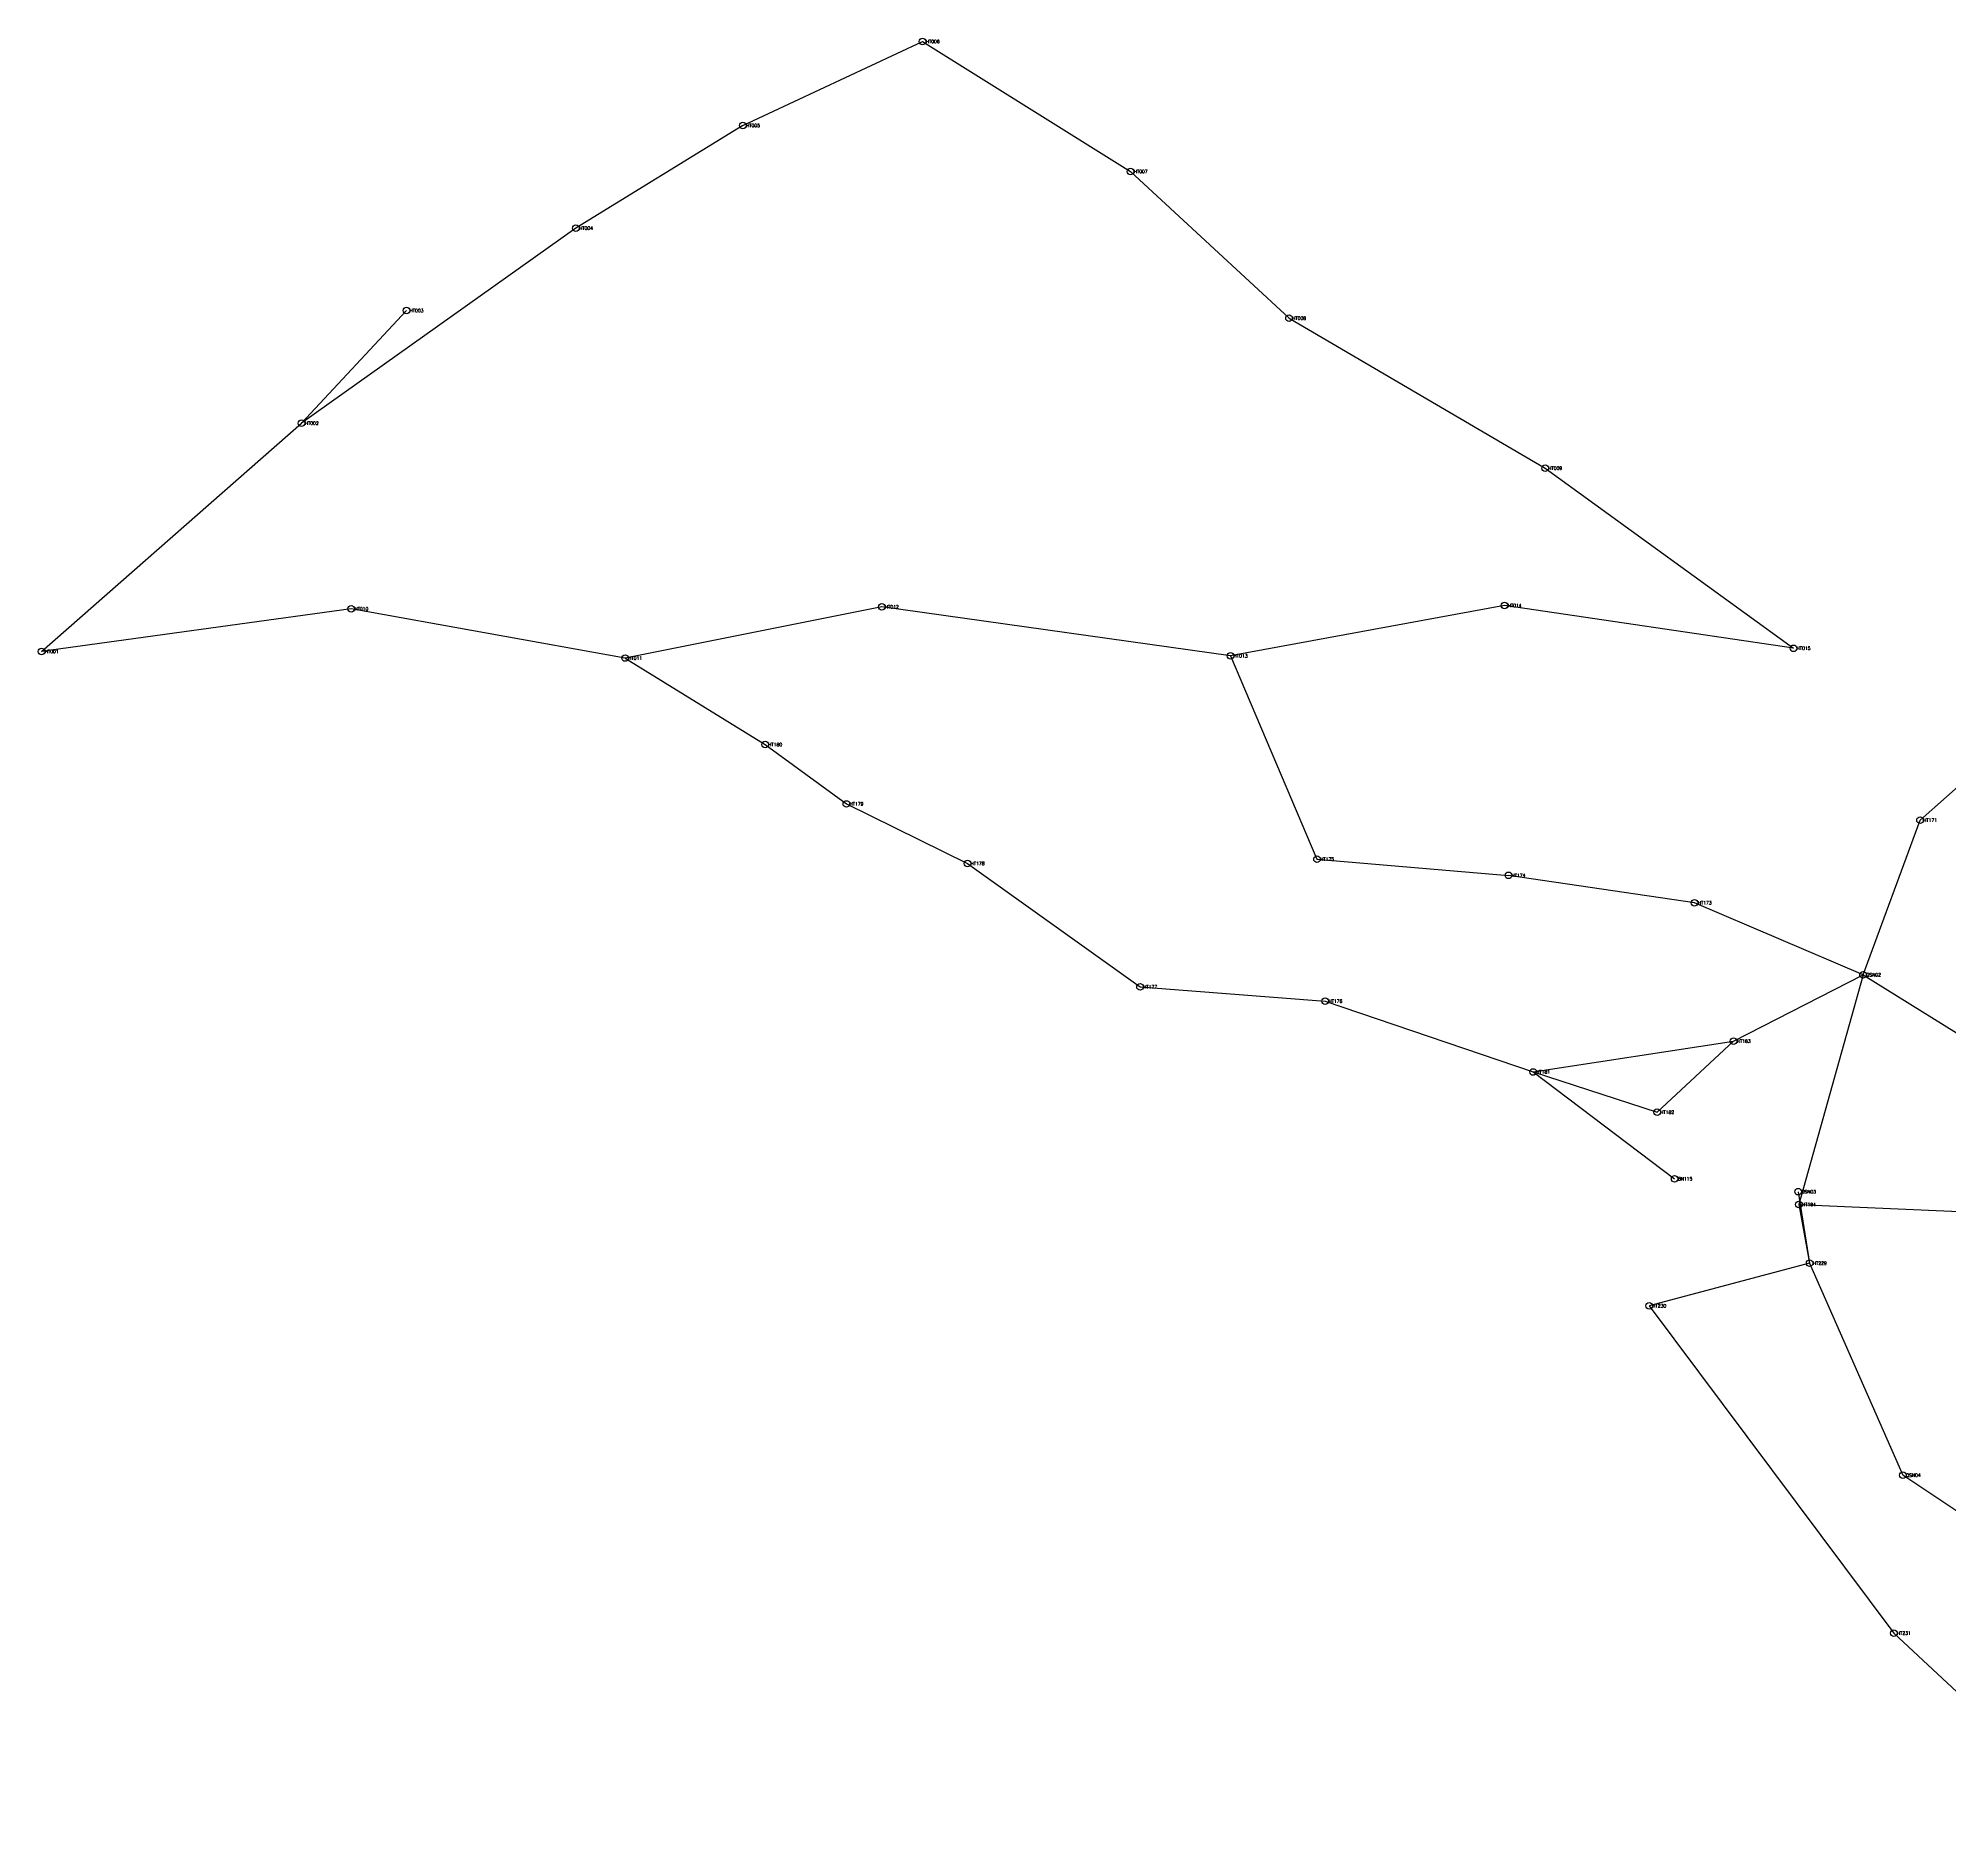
# Model space of a CAD drawing. Extents: x 249003 to 251270, y 2746050 to 2748778.
# Drawn here: x 249003 to 249585, y 2748021 to 2748569 of the extents above; entities that cross this region are included whole.
import ezdxf

# ---------------------------------------------------------------- set-up
doc = ezdxf.new("R2010")
doc.units = 0
doc.styles.get("Standard").update_dxf_attribs({"font": 'simplex'})

msp = doc.modelspace()

# ---------------------------------------------------------------- linework, layer by layer
at = {"color": 4}
for p, q in [((249217.81, 2748542.592), (249272.498, 2748568.148)), ((249272.498, 2748568.148), (249335.784, 2748528.603)), ((249217.81, 2748542.592), (249167.002, 2748511.344)), ((249335.784, 2748528.603), (249384.005, 2748483.919)), ((249167.002, 2748511.344), (249083.506, 2748451.944)), ((249083.506, 2748451.944), (249115.415, 2748486.245)), ((249384.005, 2748483.919), (249461.936, 2748438.271)), ((249004.364, 2748382.468), (249083.506, 2748451.944)), ((249461.936, 2748438.271), (249537.521, 2748383.442)), ((249098.623, 2748395.468), (249004.364, 2748382.468)), ((249181.942, 2748380.478), (249098.623, 2748395.468)), ((249260.068, 2748396.062), (249181.942, 2748380.478)), ((249366.195, 2748381.132), (249260.068, 2748396.062)), ((249449.592, 2748396.467), (249366.195, 2748381.132)), ((249537.521, 2748383.442), (249449.592, 2748396.467)), ((249181.942, 2748380.478), (249224.574, 2748354.135)), ((249366.195, 2748381.132), (249392.525, 2748319.227)), ((249224.574, 2748354.135), (249249.294, 2748336.065)), ((249576.039, 2748331.15), (249592.076, 2748345.366)), ((249249.294, 2748336.065), (249286.159, 2748317.945)), ((249558.694, 2748284.083), (249576.039, 2748331.15)), ((249286.159, 2748317.945), (249338.667, 2748280.375)), ((249392.525, 2748319.227), (249450.777, 2748314.331)), ((249507.427, 2748305.988), (249450.777, 2748314.331)), ((249558.694, 2748284.083), (249507.427, 2748305.988)), ((249519.279, 2748263.857), (249558.694, 2748284.083)), ((249558.694, 2748284.083), (249539.161, 2748214.143)), ((249558.694, 2748284.083), (249601.793, 2748257.301)), ((249338.667, 2748280.375), (249395.02, 2748276.056)), ((249395.02, 2748276.056), (249458.274, 2748254.481)), ((249458.274, 2748254.481), (249519.279, 2748263.857)), ((249496.029, 2748242.215), (249519.279, 2748263.857)), ((249458.274, 2748254.481), (249501.359, 2748221.982)), ((249458.274, 2748254.481), (249496.029, 2748242.215)), ((249538.947, 2748218.042), (249542.452, 2748196.262)), ((249539.161, 2748214.143), (249542.452, 2748196.262)), ((249539.161, 2748214.143), (249590.334, 2748211.864)), ((249542.452, 2748196.262), (249493.609, 2748183.284)), ((249542.452, 2748196.262), (249570.787, 2748131.72)), ((249493.609, 2748183.284), (249568.041, 2748083.683)), ((249637.935, 2748086.9), (249570.787, 2748131.72)), ((249568.041, 2748083.683), (249634.87, 2748021.376))]:
    msp.add_line(p, q, dxfattribs=at)
for centre in [(249272.498, 2748568.148), (249217.81, 2748542.592), (249335.784, 2748528.603), (249167.002, 2748511.344), (249115.415, 2748486.245), (249384.005, 2748483.919), (249083.506, 2748451.944), (249461.936, 2748438.271), (249098.623, 2748395.468), (249260.068, 2748396.062), (249449.592, 2748396.467), (249004.364, 2748382.468), (249366.195, 2748381.132), (249537.521, 2748383.442), (249181.942, 2748380.478), (249224.574, 2748354.135), (249249.294, 2748336.065), (249576.039, 2748331.15), (249286.159, 2748317.945), (249392.525, 2748319.227), (249450.777, 2748314.331), (249507.427, 2748305.988), (249558.694, 2748284.083), (249338.667, 2748280.375), (249395.02, 2748276.056), (249519.279, 2748263.857), (249458.274, 2748254.481), (249496.029, 2748242.215), (249501.359, 2748221.982), (249538.947, 2748218.042), (249539.161, 2748214.143), (249542.452, 2748196.262), (249493.609, 2748183.284), (249570.787, 2748131.72), (249568.041, 2748083.683)]:
    msp.add_circle(centre, 1)

# ---------------------------------------------------------------- texts
at = {"color": 5}
for s, p in [('HT006', (249273.498, 2748567.648)), ('HT005', (249218.81, 2748542.092)), ('HT007', (249336.784, 2748528.103)), ('HT004', (249168.002, 2748510.844)), ('HT003', (249116.415, 2748485.745)), ('HT008', (249385.005, 2748483.419)), ('HT002', (249084.506, 2748451.444)), ('HT009', (249462.936, 2748437.771)), ('HT010', (249099.623, 2748394.968)), ('HT012', (249261.068, 2748395.562)), ('HT014', (249450.592, 2748395.967)), ('HT001', (249005.364, 2748381.968)), ('HT015', (249538.521, 2748382.942)), ('HT011', (249182.942, 2748379.978)), ('HT013', (249367.195, 2748380.632)), ('HT180', (249225.574, 2748353.635)), ('HT179', (249250.294, 2748335.565)), ('HT171', (249577.039, 2748330.65)), ('HT178', (249287.159, 2748317.445)), ('HT175', (249393.525, 2748318.727)), ('HT174', (249451.777, 2748313.831)), ('HT173', (249508.427, 2748305.488)), ('QSN02', (249559.694, 2748283.583)), ('HT177', (249339.667, 2748279.875)), ('HT176', (249396.02, 2748275.556)), ('HT183', (249520.279, 2748263.357)), ('HT181', (249459.274, 2748253.981)), ('HT182', (249497.029, 2748241.715)), ('BN115', (249502.359, 2748221.482)), ('QSN03', (249539.947, 2748217.542)), ('HT184', (249540.161, 2748213.643)), ('HT229', (249543.452, 2748195.762)), ('HT230', (249494.609, 2748182.784)), ('QSN04', (249571.787, 2748131.22)), ('HT231', (249569.041, 2748083.183))]:
    msp.add_text(s, height=1, dxfattribs=at).set_placement(p)

doc.saveas('drawing.dxf')
